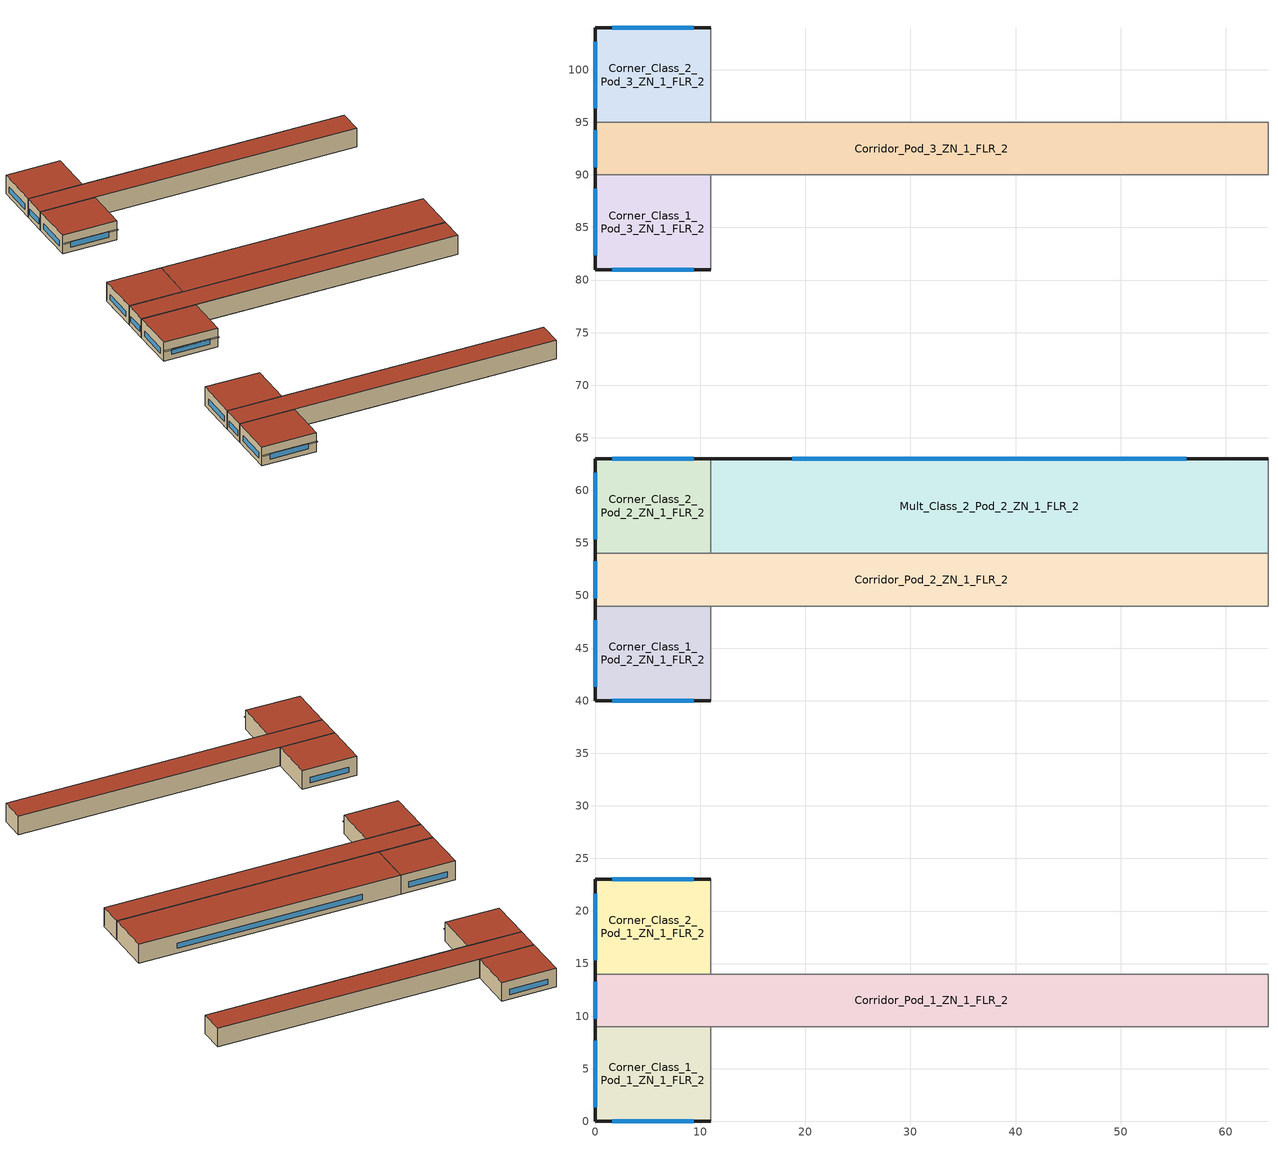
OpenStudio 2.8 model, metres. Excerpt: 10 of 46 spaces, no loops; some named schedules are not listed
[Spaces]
Corner_Class_2_Pod_3_ZN_1_FLR_2
 floor to Corner_Class_2_Pod_3_ZN_1_FLR_1: 11,104 11,95 0,95 0,104 z4
 wall outside (BTAP-Ext-Wall-Mass:U-0.315-:{ "cond"=>0.06} adj ext wall insulation): 11,104 0,104 0,95 z4:8
 wall to Corridor_Pod_3_ZN_1_FLR_2: 0,95 11,95 z4:8
 wall to Mult_Class_2_Pod_3_ZN_1_FLR_2: 11,95 11,104 z4:8
 window (BTAP-Ext-DaylightDiffuser:U=0.210 SHGC=0.600-:{ "cond"=>0.7}): 9.37,104 1.63,104 z5:6.13; 0,102.66 0,96.34 z5:6.14
 roof outside (BTAP-Ext-Roof-Metal:U-0.193-:{ "cond"=>0.057} adj roof insulation): 11,95 11,104 0,104 0,95 z8
Corridor_Pod_1_ZN_1_FLR_2
 floor to Corridor_Pod_1_ZN_1_FLR_1: 64,14 64,9 0,9 0,14 z4
 wall outside (BTAP-Ext-Wall-Mass:U-0.315-:{ "cond"=>0.06} adj ext wall insulation): 0,14 0,9 z4:8
 wall to Corner_Class_1_Pod_1_ZN_1_FLR_2: 0,9 11,9 z4:8
 wall to Mult_Class_1_Pod_1_ZN_1_FLR_2: 11,9 64,9 z4:8
 wall to Corner_Class_2_Pod_1_ZN_1_FLR_2: 11,14 0,14 z4:8
 wall to Lobby_ZN_1_FLR_2: 64,9 64,14 z4:8
 wall to Mult_Class_2_Pod_1_ZN_1_FLR_2: 64,14 11,14 z4:8
 window (BTAP-Ext-DaylightDiffuser:U=0.210 SHGC=0.600-:{ "cond"=>0.7}): 0,13.25 0,9.75 z5:6.14
 roof outside (BTAP-Ext-Roof-Metal:U-0.193-:{ "cond"=>0.057} adj roof insulation): 64,9 64,14 0,14 0,9 z8
Corner_Class_1_Pod_3_ZN_1_FLR_2
 floor to Corner_Class_1_Pod_3_ZN_1_FLR_1: 11,90 11,81 0,81 0,90 z4
 wall outside (BTAP-Ext-Wall-Mass:U-0.315-:{ "cond"=>0.06} adj ext wall insulation): 0,90 0,81 11,81 z4:8
 wall to Mult_Class_1_Pod_3_ZN_1_FLR_2: 11,81 11,90 z4:8
 wall to Corridor_Pod_3_ZN_1_FLR_2: 11,90 0,90 z4:8
 window (BTAP-Ext-DaylightDiffuser:U=0.210 SHGC=0.600-:{ "cond"=>0.7}): 1.63,81 9.37,81 z5:6.13; 0,88.66 0,82.34 z5:6.14
 roof outside (BTAP-Ext-Roof-Metal:U-0.193-:{ "cond"=>0.057} adj roof insulation): 11,81 11,90 0,90 0,81 z8
Corner_Class_2_Pod_1_ZN_1_FLR_2
 floor to Corner_Class_2_Pod_1_ZN_1_FLR_1: 11,23 11,14 0,14 0,23 z4
 wall outside (BTAP-Ext-Wall-Mass:U-0.315-:{ "cond"=>0.06} adj ext wall insulation): 11,23 0,23 0,14 z4:8
 wall to Mult_Class_2_Pod_1_ZN_1_FLR_2: 11,14 11,23 z4:8
 window (BTAP-Ext-DaylightDiffuser:U=0.210 SHGC=0.600-:{ "cond"=>0.7}): 9.37,23 1.63,23 z5:6.13; 0,21.66 0,15.34 z5:6.14
 roof outside (BTAP-Ext-Roof-Metal:U-0.193-:{ "cond"=>0.057} adj roof insulation): 11,14 11,23 0,23 0,14 z8
Mult_Class_2_Pod_2_ZN_1_FLR_2
 floor to Mult_Class_2_Pod_2_ZN_1_FLR_1: 64,63 64,54 11,54 11,63 z4
 wall outside (BTAP-Ext-Wall-Mass:U-0.315-:{ "cond"=>0.06} adj ext wall insulation): 64,63 11,63 z4:8
 wall to Corridor_Pod_2_ZN_1_FLR_2: 11,54 64,54 z4:8
 wall to Main_Corridor_ZN_1_FLR_2: 64,54 64,63 z4:8
 wall to Corner_Class_2_Pod_2_ZN_1_FLR_2: 11,63 11,54 z4:8
 window (BTAP-Ext-DaylightDiffuser:U=0.210 SHGC=0.600-:{ "cond"=>0.7}): 56.22,63 18.78,63 z5:6.13
 roof outside (BTAP-Ext-Roof-Metal:U-0.193-:{ "cond"=>0.057} adj roof insulation): 64,54 64,63 11,63 11,54 z8
Corner_Class_1_Pod_1_ZN_1_FLR_2
 floor to Corner_Class_1_Pod_1_ZN_1_FLR_1: 11,9 11,0 0,0 0,9 z4
 wall outside (BTAP-Ext-Wall-Mass:U-0.315-:{ "cond"=>0.06} adj ext wall insulation): 0,9 0,0 11,0 z4:8
 wall to Mult_Class_1_Pod_1_ZN_1_FLR_2: 11,0 11,9 z4:8
 window (BTAP-Ext-DaylightDiffuser:U=0.210 SHGC=0.600-:{ "cond"=>0.7}): 1.63,0 9.37,0 z5:6.13; 0,7.66 0,1.34 z5:6.14
 roof outside (BTAP-Ext-Roof-Metal:U-0.193-:{ "cond"=>0.057} adj roof insulation): 11,0 11,9 0,9 0,0 z8
Corridor_Pod_3_ZN_1_FLR_2
 floor to Corridor_Pod_3_ZN_1_FLR_1: 64,95 64,90 0,90 0,95 z4
 wall outside (BTAP-Ext-Wall-Mass:U-0.315-:{ "cond"=>0.06} adj ext wall insulation): 0,95 0,90 z4:8
 wall to Mult_Class_2_Pod_3_ZN_1_FLR_2: 64,95 11,95 z4:8
 wall to Bathrooms_ZN_1_FLR_2: 64,90 64,95 z4:8
 wall to Mult_Class_1_Pod_3_ZN_1_FLR_2: 11,90 64,90 z4:8
 window (BTAP-Ext-DaylightDiffuser:U=0.210 SHGC=0.600-:{ "cond"=>0.7}): 0,94.25 0,90.75 z5:6.14
 roof outside (BTAP-Ext-Roof-Metal:U-0.193-:{ "cond"=>0.057} adj roof insulation): 64,90 64,95 0,95 0,90 z8
Corner_Class_1_Pod_2_ZN_1_FLR_2
 floor to Corner_Class_1_Pod_2_ZN_1_FLR_1: 11,49 11,40 0,40 0,49 z4
 wall outside (BTAP-Ext-Wall-Mass:U-0.315-:{ "cond"=>0.06} adj ext wall insulation): 0,49 0,40 11,40 z4:8
 wall to Corridor_Pod_2_ZN_1_FLR_2: 11,49 0,49 z4:8
 wall to Mult_Class_1_Pod_2_ZN_1_FLR_2: 11,40 11,49 z4:8
 window (BTAP-Ext-DaylightDiffuser:U=0.210 SHGC=0.600-:{ "cond"=>0.7}): 1.63,40 9.37,40 z5:6.13; 0,47.66 0,41.34 z5:6.14
 roof outside (BTAP-Ext-Roof-Metal:U-0.193-:{ "cond"=>0.057} adj roof insulation): 11,40 11,49 0,49 0,40 z8
Corridor_Pod_2_ZN_1_FLR_2
 floor to Corridor_Pod_2_ZN_1_FLR_1: 64,54 64,49 0,49 0,54 z4
 wall outside (BTAP-Ext-Wall-Mass:U-0.315-:{ "cond"=>0.06} adj ext wall insulation): 0,54 0,49 z4:8
 wall to Mult_Class_1_Pod_2_ZN_1_FLR_2: 11,49 64,49 z4:8
 wall to Main_Corridor_ZN_1_FLR_2: 64,49 64,54 z4:8
 wall to Corner_Class_2_Pod_2_ZN_1_FLR_2: 11,54 0,54 z4:8
 window (BTAP-Ext-DaylightDiffuser:U=0.210 SHGC=0.600-:{ "cond"=>0.7}): 0,53.25 0,49.75 z5:6.14
 roof outside (BTAP-Ext-Roof-Metal:U-0.193-:{ "cond"=>0.057} adj roof insulation): 64,49 64,54 0,54 0,49 z8
Corner_Class_2_Pod_2_ZN_1_FLR_2
 floor to Corner_Class_2_Pod_2_ZN_1_FLR_1: 11,63 11,54 0,54 0,63 z4
 wall outside (BTAP-Ext-Wall-Mass:U-0.315-:{ "cond"=>0.06} adj ext wall insulation): 11,63 0,63 0,54 z4:8
 window (BTAP-Ext-DaylightDiffuser:U=0.210 SHGC=0.600-:{ "cond"=>0.7}): 9.37,63 1.63,63 z5:6.13; 0,61.66 0,55.34 z5:6.14
 roof outside (BTAP-Ext-Roof-Metal:U-0.193-:{ "cond"=>0.057} adj roof insulation): 11,54 11,63 0,63 0,54 z8
shading: 10.97,0 0.03,0 0.03,-0.56 10.97,-0.56 z6.37; 10.97,40 0.03,40 0.03,39.44 10.97,39.44 z6.37; 10.97,81 0.03,81 0.03,80.44 10.97,80.44 z6.37
[Site]
Victoria Intl AP: Latitude {deg}=48.647; Longitude {deg}=-123.426; Time Zone {hr}=-8; Elevation {m}=19.5; Terrain=City
[Building]
SecondarySchool-CAN_BC_Victoria.Intl.AP.717990_CWEC2016.epw created: 2019-08-07 21:14:20 +0000: North Axis {deg}=0; Default Construction Set=BTAP-Mass at hdd = 2850.0 adj roof insulation adj ext wall insulation; Standards Number of Stories=2; Standards Number of Above Ground Stories=2; Standards Building Type=NECB2017_SecondarySchool
[ClimateZones]
Climate Zone Institution Name 1=ASHRAE; Climate Zone Document Name 1=ANSI/ASHRAE Standard 169; Climate Zone Document Year 1=2006; Climate Zone Institution Name 2=CEC; Climate Zone Document Name 2=California Climate Zone Descriptions; Climate Zone Document Year 2=1995
[Site:WaterMainsTemperature]
Calculation Method=Correlation; Annual Average Outdoor Air Temperature {C}=10.0917; Maximum Difference In Monthly Average Outdoor Air Temperatures {deltaC}=12.6
[Site:GroundTemperature:BuildingSurface]
19.527, 19.502, 19.536, 19.598, 20.002, 21.64, 22.225, 22.375, 21.449, 20.121, 19.802, 19.633
[SizingPeriod:DesignDay] Barometric Pressure {Pa}=101091; Sky Clearness=0; Rain Indicator=0; Snow Indicator=0; Day of Month=21; Daylight Saving Time Indicator=0; Humidity Indicating Type=Wetbulb; Dry-Bulb Temperature Range Modifier Type=DefaultMultipliers
Name | Maximum Dry-Bulb Temperature {C} | Daily Dry-Bulb Temperature Range {deltaC} | Humidity Indicating Conditions at Maximum Dry-Bulb | Wind Speed {m/s} | Wind Direction {deg} | Month | Day Type | Solar Model Indicator | ASHRAE Taub | ASHRAE Taud
Victoria Intl AP Ann Clg .4% Condns DB=>MWB | 26.7 | 10.1 | 17.7 | 2.8 | 120 | 7 | SummerDesignDay | ASHRAETau | 0.349 | 2.532
Victoria Intl AP Ann Htg 99.6% Condns DB | -4 | 0 | -4 | 3.8 | 250 | 12 | WinterDesignDay | ASHRAEClearSky
[Material:NoMass] Roughness=Smooth; Thermal Absorptance=0.9; Solar Absorptance=0.7
Name | Thermal Resistance {m2-K/W} | Visible Absorptance
Typical Carpet Pad | 0.21648 | 0.8
Typical Insulation 1 | 4.14482 | 0.7
Typical Insulation 2 | 2.90366 | 0.7
Typical Insulation 3 | 5.18133 | 0.7
Typical Carpet Pad 2 | 1.25503 | 0.8
Typical Carpet Pad 3 | 1.69459 | 0.8
Typical Insulation 4 | 0.476173 | 0.7
Typical Insulation 5 | 0.47619 | 0.7
Typical Insulation 6 R-99.97_R-value 50.0 (ft^2*h*R/Btu) | 8.80551 | 0.7
Typical Insulation 6 R-93.1_R-value 40.0 (ft^2*h*R/Btu) | 7.04441 | 0.7
[Material]
Name | Roughness | Thickness {m} | Conductivity {W/m-K} | Density {kg/m3} | Specific Heat {J/kg-K} | Thermal Absorptance | Solar Absorptance | Visible Absorptance
100mm Normalweight concrete floor | MediumSmooth | 0.1016 | 2.31 | 2322 | 832
G01 13mm gypsum board | Smooth | 0.0127 | 0.16 | 800 | 1090 | 0.9 | 0.7 | 0.5
G05 25mm wood | MediumSmooth | 0.0254 | 0.15 | 608 | 1630 | 0.9 | 0.5 | 0.5
4 in. Normalweight Concrete Floor | MediumRough | 0.1016 | 2.31 | 2322 | 832 | 0.9 | 0.7 | 0.7
1IN Stucco; 1IN Stucco 1 | Smooth | 0.0253 | 0.6918 | 1858 | 837 | 0.9 | 0.7 | 0.92
8IN CONCRETE HW RefBldg; 8IN CONCRETE HW RefBldg 1 | Rough | 0.2032 | 1.311 | 2240 | 836.8 | 0.9 | 0.7 | 0.7
1/2IN Gypsum; 1/2IN Gypsum 1 | Smooth | 0.0127 | 0.16 | 784.9 | 830 | 0.9 | 0.4 | 0.4
Metal Roof Surface; F08 Metal surface; Metal Roof Surface 1 | Smooth | 0.0008 | 45.28 | 7824 | 500 | 0.9 | 0.7 | 0.7
6 in. Normalweight Concrete Floor | MediumRough | 0.1524 | 2.31 | 2322 | 832 | 0.9 | 0.7 | 0.7
[Construction]
BTAP-Int-Floor: 100mm Normalweight concrete floor, Typical Carpet Pad
BTAP-Int-Wall: G01 13mm gypsum board, G01 13mm gypsum board
BTAP-Int-Ceiling: Typical Carpet Pad, 100mm Normalweight concrete floor
BTAP-Ext-DaylightDiffuser: SimpleGlazing
BTAP-Int-Door: G05 25mm wood
BTAP-Ext-Floor-Mass:U-0.227: Typical Insulation 1, 4 in. Normalweight Concrete Floor, Typical Carpet Pad
BTAP-Ext-Wall-Mass:U-0.315: 1IN Stucco, 8IN CONCRETE HW RefBldg, Typical Insulation 2, 1/2IN Gypsum
BTAP-Ext-Roof-Metal:U-0.193: Metal Roof Surface, Typical Insulation 3
BTAP-Grnd-Floor-Mass:U-0.757: 6 in. Normalweight Concrete Floor, Typical Carpet Pad 2
BTAP-Grnd-Roof-Mass:U-0.568: 6 in. Normalweight Concrete Floor, Typical Carpet Pad 3
BTAP-Ext-Door:U-2.1: F08 Metal surface, Typical Insulation 4
BTAP-Ext-OverHeadDoor:U-2.1: Typical Insulation 5
BTAP-Ext-DaylightDiffuser:U=0.210 SHGC=0.600: SimpleGlazing:U=0.210 SHGC=0.600
BTAP-Ext-DaylightDiffuser:U=0.210 SHGC=0.600-:{ "cond"=>0.7}: SimpleGlazing:U=0.210 SHGC=0.600 1 U-0.12
BTAP-Ext-Roof-Metal:U-0.193-:{ "cond"=>0.057} adj roof insulation: Metal Roof Surface 1, Typical Insulation 6 R-99.97_R-value 50.0 (ft^2*h*R/Btu)
BTAP-Ext-Wall-Mass:U-0.315-:{ "cond"=>0.06} adj ext wall insulation: 1IN Stucco 1, 8IN CONCRETE HW RefBldg 1, Typical Insulation 6 R-93.1_R-value 40.0 (ft^2*h*R/Btu), 1/2IN Gypsum 1
[DefaultConstructionSet] Default Interior Surface Constructions=Default Surface Constructions 2; Default Ground Contact Surface Constructions=BTAP-Mass at hdd = 2850.0 1; Default Exterior SubSurface Constructions=BTAP-Mass at hdd = 2850.0; Default Interior SubSurface Constructions=Default Sub Surface Constructions 2; Interior Partition Construction=BTAP-Int-Door
Name | Default Exterior Surface Constructions
BTAP-Mass at hdd = 2850.0 | BTAP-Mass at hdd = 2850.0
BTAP-Mass at hdd = 2850.0 adj roof insulation adj ext wall insulation | BTAP-Mass at hdd = 2850.0 adj roof insulation adj ext wall insulation
[DefaultSurfaceConstructions]
Name | Floor Construction | Wall Construction | Roof Ceiling Construction
Default Surface Constructions 2 | BTAP-Int-Floor | BTAP-Int-Wall | BTAP-Int-Ceiling
BTAP-Mass at hdd = 2850.0; BTAP-Mass at hdd = 2850.0 adj roof insulation adj ext wall insulation | BTAP-Ext-Floor-Mass:U-0.227 | BTAP-Ext-Wall-Mass:U-0.315 | BTAP-Ext-Roof-Metal:U-0.193
BTAP-Mass at hdd = 2850.0 1 | BTAP-Grnd-Floor-Mass:U-0.757 | BTAP-Grnd-Roof-Mass:U-0.568 | BTAP-Grnd-Roof-Mass:U-0.568
[DefaultSubSurfaceConstructions]
Name | Fixed Window Construction | Operable Window Construction | Door Construction | Glass Door Construction | Overhead Door Construction | Skylight Construction | Tubular Daylight Dome Construction | Tubular Daylight Diffuser Construction
Default Sub Surface Constructions 2 | BTAP-Ext-DaylightDiffuser | BTAP-Ext-DaylightDiffuser | BTAP-Int-Door
BTAP-Mass at hdd = 2850.0 | BTAP-Ext-DaylightDiffuser:U=0.210 SHGC=0.600 | BTAP-Ext-DaylightDiffuser:U=0.210 SHGC=0.600 | BTAP-Ext-Door:U-2.1 | BTAP-Ext-DaylightDiffuser:U=0.210 SHGC=0.600 | BTAP-Ext-OverHeadDoor:U-2.1 | BTAP-Ext-DaylightDiffuser:U=0.210 SHGC=0.600 | BTAP-Ext-DaylightDiffuser:U=0.210 SHGC=0.600 | BTAP-Ext-DaylightDiffuser:U=0.210 SHGC=0.600
[WindowMaterial:SimpleGlazingSystem] U-Factor {W/m2-K}=1; Solar Heat Gain Coefficient=0.6; Visible Transmittance=0.21
SimpleGlazing; SimpleGlazing:U=0.210 SHGC=0.600; SimpleGlazing:U=0.210 SHGC=0.600 1 U-0.12
[Space] Building Story=Building Story 2; Part of Total Floor Area=Yes
Name | Space Type | Thermal Zone
Corner_Class_2_Pod_3_ZN_1_FLR_2; Corner_Class_2_Pod_1_ZN_1_FLR_2; Corner_Class_2_Pod_2_ZN_1_FLR_2 | Space Function Classroom/Lecture hall/Training room other | ALL_ST=Classroom/Lecture hall/Training room other_FL=Building Story 2_SCH=D
Corridor_Pod_1_ZN_1_FLR_2; Corridor_Pod_2_ZN_1_FLR_2; Corridor_Pod_3_ZN_1_FLR_2 | Space Function Corridor/Transition area other-sch-D | WILD_ST=Corridor/Transition area other-sch-D_FL=Building Story 2_SCH=D 1
Corner_Class_1_Pod_3_ZN_1_FLR_2; Corner_Class_1_Pod_1_ZN_1_FLR_2; Corner_Class_1_Pod_2_ZN_1_FLR_2 | Space Function Classroom/Lecture hall/Training room other | ALL_ST=Classroom/Lecture hall/Training room other_FL=Building Story 2_SCH=D 3
Mult_Class_2_Pod_2_ZN_1_FLR_2 | Space Function Classroom/Lecture hall/Training room other | ALL_ST=Classroom/Lecture hall/Training room other_FL=Building Story 2_SCH=D 2
[BuildingStory]
Building Story 2: Nominal Z Coordinate {m}=4
[SpaceType] Standards Building Type=Space Function
Name | Default Schedule Set | Design Specification Outdoor Air Object | Standards Space Type
Space Function Classroom/Lecture hall/Training room other | Space Function Classroom/Lecture hall/Training room other Schedule Set | Space Function Classroom/Lecture hall/Training room other Ventilation | Classroom/Lecture hall/Training room other
Space Function Corridor/Transition area other-sch-D | Space Function Corridor/Transition area other-sch-D Schedule Set | Space Function Corridor/Transition area other-sch-D Ventilation | Corridor/Transition area other-sch-D
[People:Definition] Number of People Calculation Method=People/Area; Fraction Radiant=0.3
Name | People per Space Floor Area {person/m2}
Space Function Classroom/Lecture hall/Training room other People Definition | 0.133382
Space Function Corridor/Transition area other-sch-D People Definition | 0.0100036
[People] Work Efficiency Schedule=Work Efficiency Schedule; Clothing Insulation Schedule=Clothing Schedule; Air Velocity Schedule=Air Velocity Schedule; Multiplier=1
Name | People Definition | Space or SpaceType
Space Function Classroom/Lecture hall/Training room other People | Space Function Classroom/Lecture hall/Training room other People Definition | Space Function Classroom/Lecture hall/Training room other
Space Function Corridor/Transition area other-sch-D People | Space Function Corridor/Transition area other-sch-D People Definition | Space Function Corridor/Transition area other-sch-D
[Lights:Definition] Design Level Calculation Method=Watts/Area; Fraction Radiant=0.5; Fraction Visible=0.2
Name | Watts per Space Floor Area {W/m2}
Space Function Classroom/Lecture hall/Training room other Lights Definition-new - 85.0 percent reduction | 3.8
Space Function Corridor/Transition area other-sch-D Lights Definition-new - 85.0 percent reduction | 2.2
[Lights] Fraction Replaceable=1
Name | Lights Definition | Space or SpaceType
Space Function Classroom/Lecture hall/Training room other Lights 85.0 percent reduction | Space Function Classroom/Lecture hall/Training room other Lights Definition-new - 85.0 percent reduction | Space Function Classroom/Lecture hall/Training room other
Space Function Corridor/Transition area other-sch-D Lights 85.0 percent reduction | Space Function Corridor/Transition area other-sch-D Lights Definition-new - 85.0 percent reduction | Space Function Corridor/Transition area other-sch-D
[ElectricEquipment:Definition]
Space Function Classroom/Lecture hall/Training room other Elec Equip Definition - 50.0 percent reduction: Design Level Calculation Method=Watts/Area; Watts per Space Floor Area {W/m2}=2.50091; Fraction Radiant=0.5
[ElectricEquipment]
Space Function Classroom/Lecture hall/Training room other Elec Equip 50.0 percent reduction: Electric Equipment Definition=Space Function Classroom/Lecture hall/Training room other Elec Equip Definition - 50.0 percent reduction; Space or SpaceType=Space Function Classroom/Lecture hall/Training room other
[DesignSpecification:OutdoorAir] Outdoor Air Method=Sum; Outdoor Air Flow per Person {m3/s-person}=0; Outdoor Air Flow Rate {m3/s}=0; Outdoor Air Flow Air Changes per Hour {1/hr}=0
Name | Outdoor Air Flow per Floor Area {m3/s-m2}
Space Function Classroom/Lecture hall/Training room other Ventilation | 0.00278384
Space Function Corridor/Transition area other-sch-D Ventilation | 0.0003048
[DefaultScheduleSet] Number of People Schedule=NECB-D-Occupancy; People Activity Level Schedule=NECB-Activity; Electric Equipment Schedule=NECB-D-Electric-Equipment; Infiltration Schedule=Always On
Name | Lighting Schedule
Space Function Classroom/Lecture hall/Training room other Schedule Set | NECB-D-Occupancy-NECB-D-Lighting-0.5-0.0-0.67-Light Ruleset
Space Function Corridor/Transition area other-sch-D Schedule Set | NECB-D-Lighting
[ThermostatSetpoint:DualSetpoint] Heating Setpoint Temperature Schedule=NECB-D-Thermostat Setpoint-Heating; Cooling Setpoint Temperature Schedule=NECB-D-Thermostat Setpoint-Cooling
Space Function Classroom/Lecture hall/Training room other Thermostat 50; Space Function Classroom/Lecture hall/Training room other Thermostat 52; Space Function Classroom/Lecture hall/Training room other Thermostat 55; Space Function Corridor/Transition area other-sch-D Thermostat 20
[SpaceInfiltration:DesignFlowRate] Schedule=Always On Discrete; Design Flow Rate Calculation Method=Flow/ExteriorArea; Flow per Exterior Surface Area {m3/s-m2}=3.4401e-05; Constant Term Coefficient=0; Temperature Term Coefficient=0; Velocity Term Coefficient=0.224; Velocity Squared Term Coefficient=0
Name | Space or SpaceType
Corner_Class_1_Pod_1_ZN_1_FLR_2 Infiltration | Corner_Class_1_Pod_1_ZN_1_FLR_2
Corner_Class_1_Pod_2_ZN_1_FLR_2 Infiltration | Corner_Class_1_Pod_2_ZN_1_FLR_2
Corner_Class_1_Pod_3_ZN_1_FLR_2 Infiltration | Corner_Class_1_Pod_3_ZN_1_FLR_2
Corner_Class_2_Pod_1_ZN_1_FLR_2 Infiltration | Corner_Class_2_Pod_1_ZN_1_FLR_2
Corner_Class_2_Pod_2_ZN_1_FLR_2 Infiltration | Corner_Class_2_Pod_2_ZN_1_FLR_2
Corner_Class_2_Pod_3_ZN_1_FLR_2 Infiltration | Corner_Class_2_Pod_3_ZN_1_FLR_2
Corridor_Pod_1_ZN_1_FLR_2 Infiltration | Corridor_Pod_1_ZN_1_FLR_2
Corridor_Pod_2_ZN_1_FLR_2 Infiltration | Corridor_Pod_2_ZN_1_FLR_2
Corridor_Pod_3_ZN_1_FLR_2 Infiltration | Corridor_Pod_3_ZN_1_FLR_2
Mult_Class_2_Pod_2_ZN_1_FLR_2 Infiltration | Mult_Class_2_Pod_2_ZN_1_FLR_2
[ThermalZone] Use Ideal Air Loads=No
Name | Thermostat
ALL_ST=Classroom/Lecture hall/Training room other_FL=Building Story 2_SCH=D | Space Function Classroom/Lecture hall/Training room other Thermostat 50
ALL_ST=Classroom/Lecture hall/Training room other_FL=Building Story 2_SCH=D 2 | Space Function Classroom/Lecture hall/Training room other Thermostat 52
ALL_ST=Classroom/Lecture hall/Training room other_FL=Building Story 2_SCH=D 3 | Space Function Classroom/Lecture hall/Training room other Thermostat 55
WILD_ST=Corridor/Transition area other-sch-D_FL=Building Story 2_SCH=D 1 | Space Function Corridor/Transition area other-sch-D Thermostat 20
[AvailabilityManager:NightCycle] Control Type=CycleOnAny; Thermostat Tolerance {deltaC}=1; Cycling Run Time {s}=3600
Availability Manager Night Cycle 11; Availability Manager Night Cycle 12; Availability Manager Night Cycle 13; Availability Manager Night Cycle 14; Availability Manager Night Cycle 15; Availability Manager Night Cycle 16; Availability Manager Night Cycle 17; Availability Manager Night Cycle 18; Availability Manager Night Cycle 19; Availability Manager Night Cycle 20
[Schedule:Ruleset]
Name | Default Day Schedule
NECB-D-Occupancy | NECB-D-Occupancy Default
NECB-D-Thermostat Setpoint-Heating | NECB-D-Thermostat Setpoint-Heating Default
NECB-D-Thermostat Setpoint-Cooling | NECB-D-Thermostat Setpoint-Cooling Default
[Schedule:Constant]
Always On Discrete: Value=1
